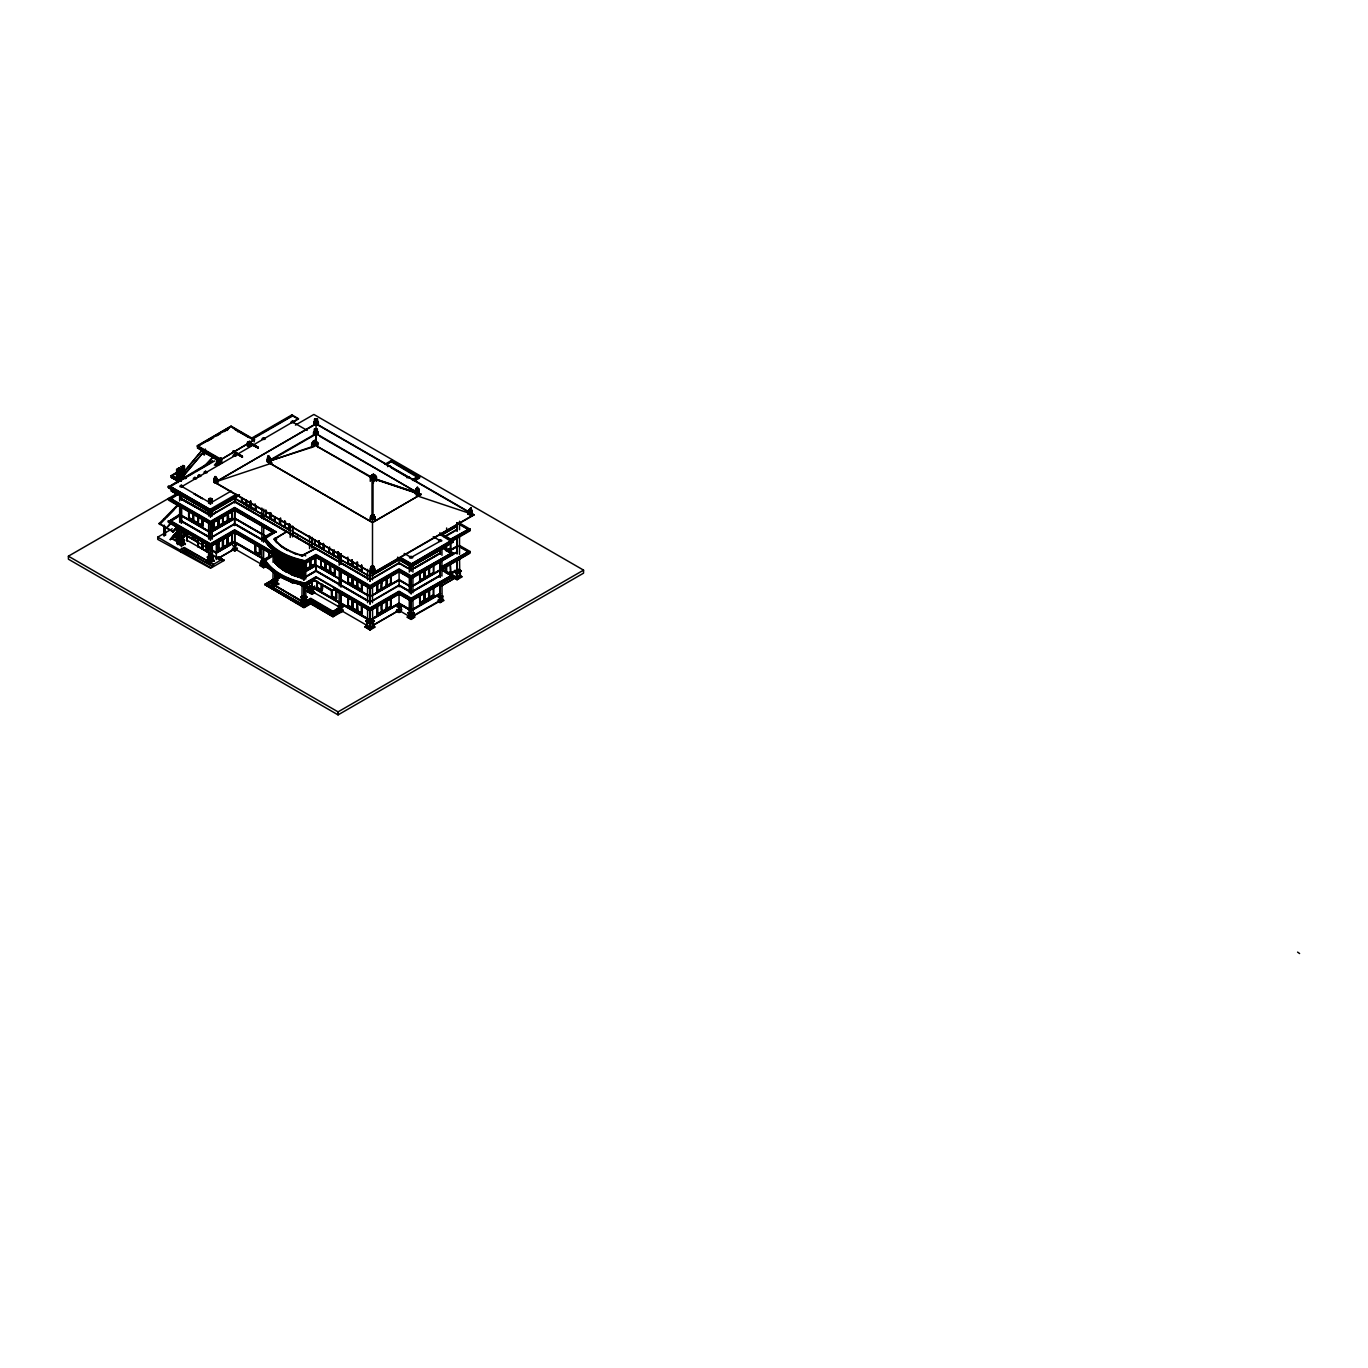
<?xml version="1.0" encoding="UTF-8"?>
<svg xmlns="http://www.w3.org/2000/svg" width="1368" height="1368" viewBox="0 0 1368 1368"><rect width="100%" height="100%" fill="white"/><g stroke="black" fill="none" stroke-linecap="round" stroke-linejoin="round"><path stroke-width="1.5" d="M215.255 480.989L215.631 479.159A2.668 2.172 0 0 0 215.785 478.167L215.785 476.885L216.332 477.911A2.257 1.847 0 0 1 215.802 478.817L215.939 481.981M283.809 554.143L283.809 570.388L287.16 572.371L287.143 557.443L287.263 572.423M471.738 512.897L470.387 513.205L470.438 512.111M417.668 487.179L416.231 488.821A2.257 1.847 0 0 0 416.778 489.727C416.932 493.899 414.863 487.846 416.128 490.137A2.257 1.847 0 0 0 416.778 491.009L418.54 490.684M469.463 509.375L470.079 510.64A1.932 1.573 0 0 1 469.463 509.375L469.378 511.7L471.037 511.393A3.694 3.027 0 0 1 470.643 510.777L471.327 508.109M469.617 511.256L469.446 511.598A2.052 1.676 0 0 1 469.139 510.076L469.994 511.461M417.958 489.693L418.095 490.77L418.061 489.47M216.007 481.929L316.059 423.601L474.132 514.864L372.506 573.534L214.434 482.271L214.571 478.697L214.862 479.518M214.622 480.647L214.417 481.091M234.287 548.807L234.424 546.721L232.628 545.473M235.142 548.893L236.561 548.089M261.75 564.83L263.443 565.514L261.733 561.667M267.94 460.127L268.555 458.502A3.694 3.027 0 0 1 268.111 458.981C268.675 458.519 269.992 462.179 269.274 460.383L314.076 434.682M338.99 609.461L340.735 610.145M340.769 610.162L340.615 607.973M341.624 607.734C341.692 611.923 339.931 608.401 343.026 606.879M367.428 626.065L369.24 627.074M367.393 622.577L369.736 624.167L369.411 626.937M370.506 626.971L370.677 623.74M370.779 623.876L372.677 622.577M397.028 609.598C399.473 611.564 399.456 606.913 397.028 606.879M399.644 607.734L399.37 610.145M409.1 616.438L410.913 617.173L410.674 614.865M439.555 600.518L439.932 598.38L438.136 597.115M440.633 598.261L442.445 599.321L442.445 596.927L440.393 598.346L440.735 600.518M456.245 573.363L454.467 572.115M460.007 571.978L459.802 575.825L457.835 576.783M457.887 576.988L457.545 573.962M459.665 572.115L457.647 573.62M269.188 460.435C267.17 460.418 271.89 463.872 269.12 458.246A2.257 1.847 0 0 0 269.633 457.425L268.573 455.903L268.555 456.998A3.694 3.027 0 0 1 268.111 457.493L269.017 459.409A1.932 1.573 0 0 0 269.735 458.177L269.958 457.784A2.052 1.676 0 0 1 269.752 459.323L269.205 456.382A2.651 2.155 0 0 1 268.983 457.613L269.171 458.879A2.257 1.847 0 0 0 269.65 457.989M183.363 542.703C179.242 540.736 184.27 546.704 183.757 540.924M183.5 540.634L181.961 539.727M208.449 560.093L208.552 557.323M272.728 581.195L274.387 581.93L272.899 582.58M301.918 599.765L303.576 600.655M304.414 600.808L306.21 599.611L305.97 597.559M305.919 597.269L304.414 596.465M417.291 492.6L417.069 491.557M214.212 479.484L216.298 479.723M374.712 478.92L421.002 494.361L372.506 522.508L267.752 462.042L268.025 459.853M214.434 478.184A2.411 1.966 0 0 1 214.092 478.612L214.93 478.629A2.018 1.659 0 0 0 215.785 477.141L215.853 479.604M288.221 564.659L283.672 562.026L288.34 564.574L287.913 557.768M268.453 458.212L267.632 457.271M214.725 481.878C217.444 484.135 213.083 479.809 215.956 481.109M284.818 556.092L283.86 555.801M288.34 557.734L287.246 558.418M214.075 479.843L215.118 476.457M267.906 458.964L267.666 457.374L267.735 459.101M471.686 511.546L471.806 511.546A2.411 1.966 0 0 1 471.225 511.871M215.887 478.236L216.247 478.612A2.257 1.847 0 0 1 215.802 479.45L216.418 477.671L215.905 480.014L217.922 479.775L217.922 482.442L216.674 482.955A2.001 1.642 0 0 1 214.742 482.938A2.411 1.966 0 0 1 214.178 482.442M216.64 478.355L216.007 479.997A2.052 1.676 0 0 0 216.76 478.373L216.383 479.296A2.257 1.847 0 0 1 215.802 480.1L216.247 478.612M416.778 489.727L417.291 489.898A3.694 3.027 0 0 0 417.787 490.462L417.65 490.89A2.018 1.659 0 0 1 416.795 489.556L417.992 488.992A2.411 1.966 0 0 0 418.471 489.522L418.608 493.232L417.172 487.418M469.241 510.059L469.292 510.332A1.932 1.573 0 0 0 470.079 511.7L470.301 509.871A2.668 2.172 0 0 1 470.096 508.588L469.566 509.7A2.257 1.847 0 0 0 470.096 510.521A2.018 1.659 0 0 0 470.883 511.854L470.763 511.632M418.42 490.565C418.129 488.325 418.061 493.54 418.42 491.933M471.327 508.349L470.096 508.845A2.018 1.659 0 0 0 470.746 510.264L470.968 510.076M471.071 511.393L471.669 510.435L471.498 511.683M471.413 513.479C470.849 502.74 472.422 517.053 471.789 512.025A2.411 1.966 0 0 1 471.447 511.598L471.379 511.615M471.635 511.495L471.857 513.855M269.941 457.921L269.479 458.656A2.257 1.847 0 0 1 269.12 459.528C270.317 459.426 270.163 457.579 268.333 458.041A2.018 1.659 0 0 0 269.103 456.57L269.068 456.365M285.946 557.084L284.065 556.16L286.528 557.084M264.127 563.171C262.742 564.779 266.692 566.985 265.956 562.026M372.677 625.809L370.711 627.108M372.763 626.082L372.797 621.773M400.978 609.41L399.644 610.367M411.734 614.711L413.427 613.668L413.256 616.233M471.037 513.462L469.19 513.581L469.891 512.761A2.052 1.676 0 0 1 469.139 510.914L469.344 510.469M470.985 507.973L470.643 509.272A3.694 3.027 0 0 0 471.088 509.768L471.105 509.666M215.238 479.227L215.238 478.355L215.99 479.381M439.641 600.586L438.239 599.783L439.846 600.381M456.775 576.68C455.373 568.216 458.69 580.921 454.467 575.808M212.502 559.939L210.86 560.76M275.43 582.187C274.814 586.359 275.019 580.545 277.088 582.46M277.123 582.922L277.106 580.938M269.582 458.981L268.863 459.511L269.821 458.297M214.468 480.373L214.297 481.553M215.58 481.998L215.768 480.749M469.275 510.845L470.746 513.325M215.785 477.894A2.018 1.659 0 0 1 215.015 479.399L215.956 479.022A1.932 1.573 0 0 0 216.418 477.671M214.776 481.587L215.135 482.032M471.464 513.034L471.225 513.975M214.827 479.997L214.844 479.689A3.694 3.027 0 0 0 215.255 479.074L215.426 479.022M417.565 492.514L420.814 494.635L318.077 434.716M416.83 487.846L416.795 487.949A2.018 1.659 0 0 0 417.428 489.488L417.377 489.641A1.932 1.573 0 0 1 416.83 488.923A2.668 2.172 0 0 1 416.778 487.795L416.778 489.077A2.651 2.155 0 0 0 416.898 490.377A1.932 1.573 0 0 0 417.377 490.924L417.497 490.821M214.417 479.672L214.998 478.629M267.923 457.767L268.077 455.937M285.929 557.204L285.827 557.015A64.57 37.278 0 0 1 275.207 550.911M372.318 478.253L315.854 445.66L373.378 478.133L376.371 476.406L376.371 477.466L373.378 479.193L370.386 477.466L373.378 475.739M416.778 489.077L416.471 491.112L417.65 489.18M416.077 488.718L416.761 489.847A1.932 1.573 0 0 1 416.146 488.598L416.642 492.326M470.096 508.588L469.72 511.461M269.257 461.016L268.128 457.528M285.57 561.051L284.373 557.238L285.57 561.051L286.528 559.067L287.742 559.204L287.246 564.043M286.066 560.76L287.024 558.777M287.229 559.529L286.203 561.598L284.356 558.452L285.69 561.889L287.742 559.204M234.356 548.739L232.628 548.192M366.487 621.636L366.487 620.713L370.027 622.765L374.37 621.209L370.027 623.705L365.701 621.209L370.027 623.603M373.584 621.636L371.429 619.482M470.866 513.65L470.626 512.333M260.023 565.394L260.313 565.104A1.881 1.539 0 0 1 260.895 564.916L263.648 566.489L266.418 564.899M307.082 591.027L307.697 590.531A2.856 2.343 0 0 1 308.262 590.36L312.007 592.532L313.888 591.438L312.007 592.429M365.102 626.749L365.735 626.27A2.856 2.343 0 0 1 366.282 626.099L370.027 628.168L373.772 625.997A2.856 2.343 0 0 1 374.336 626.27L370.027 629.605M407.51 617.036L407.801 616.746A1.881 1.539 0 0 1 408.365 616.558L411.135 618.148L413.888 616.472A1.881 1.539 0 0 1 414.47 616.746L411.135 619.123L407.254 617.173L411.135 619.413L415 617.036L412.418 615.549M418.095 490.77L418.18 490.838A2.411 1.966 0 0 0 418.471 491.232L418.266 492.412M269.77 459.511L271.223 459.203L271.223 461.871L269.975 462.384A2.001 1.642 0 0 1 268.06 462.367A2.411 1.966 0 0 1 267.495 461.871M216.572 479.894L216.212 480.886A2.052 1.676 0 0 0 216.76 479.21L216.76 479.313M471.857 511.478L471.789 510.315A2.411 1.966 0 0 1 471.447 509.888M416.676 490.821L414.658 490.684L414.658 493.352L415.906 493.865M414.658 493.352L415 490.137M469.84 514.83A2.12 1.727 0 0 1 469.224 514.659L467.976 514.146L467.976 511.478L469.994 511.717A2.257 1.847 0 0 1 469.566 510.982L470.729 510.076M467.976 514.146L468.318 510.931M261.544 561.855L261.733 564.745M177.823 543.643L178.114 543.421A2.155 1.761 0 0 1 178.695 543.25L178.661 526.406M206.842 560.401L207.132 560.162A2.155 1.761 0 0 1 207.714 560.008L210.467 561.598L213.22 559.939A2.155 1.761 0 0 1 213.801 560.162L210.467 562.487L214.348 560.401L214.348 561.325M271.274 583.606L271.565 583.366A2.155 1.761 0 0 1 272.147 583.213L274.9 584.803L277.653 583.161A2.155 1.761 0 0 1 278.234 583.366L278.525 583.606M300.276 600.347L300.584 600.125A2.155 1.761 0 0 1 301.148 599.971L303.918 601.561L306.671 599.902A2.155 1.761 0 0 1 307.253 600.125L307.543 600.347M260.57 561.188L263.648 562.453L263.648 567.771L259.783 565.394L262.365 563.907M337.93 605.853L341.025 607.118L341.025 612.436L337.144 610.06M408.04 612.83L411.135 614.095L413.803 613.206M440.137 598.038L442.753 596.482M309.168 588.035L308.929 590.155M470.592 513.547L468.318 513.581M183.945 471.84L202.139 450.123L184.064 472.028M184.406 474.251L203.729 451.902L183.449 476.098M204.071 466.454L212.536 457.322M205.816 465.069L212.912 457.545M214.366 465.223L218.418 460.383M216.11 463.837L218.812 460.606M215.802 464.915L219.701 460.264M215.922 465.086L219.821 460.435M178.285 529.826L170.162 539.573L178.763 530.1M170.367 539.693L178.575 530.014M171.94 538.667L178.832 530.75M172.197 538.804L179.105 530.921M182.423 537.043L186.475 532.152M177.19 543.626L179.977 540.446M182.628 537.162L186.766 532.34M180.166 540.531L176.968 543.489M182.902 537.316L186.954 532.426M182.799 537.812L186.8 532.99M177.686 544.344L180.371 541.147M182.987 537.898L187.074 533.144M183.278 538.086L187.279 533.264M216.298 481.109L215.015 480.373L214.896 478.099A3.694 3.027 0 0 0 215.255 477.569L214.981 476.628M416.983 487.487C416.077 492.018 420.831 484.477 418.505 492.463M408.998 613.685L409.049 616.096M417.65 493.027L417.445 491.933M417.633 487.538L417.326 488.479A3.694 3.027 0 0 0 417.787 488.974L417.856 489.146M177.737 504.809L159.115 523.619L173.291 531.81L159.03 523.414L159.748 524.491L178.199 505.254M166.554 517.121L173.753 509.956M170.401 523.363L166.349 528.287L170.795 523.585M176.164 517.634L180.473 513.342M176.643 526.954L172.573 531.895L177.618 527.518M172.573 531.895L177.036 527.176M173.223 531.588L177.532 527.296M411.341 617.173L411.563 615.087L411.443 617.224M268.333 460.007L267.837 461.255M210.894 559.102L210.775 560.812M212.553 559.683L212.775 557.665M470.524 508.092L470.985 509.683M216.23 479.433L216.298 480.236M418.18 490.89L418.232 490.804A2.411 1.966 0 0 1 417.924 491.078M213.87 479.535L214.058 481.929M269.411 460.469L269.752 460.178A2.052 1.676 0 0 0 270.077 458.656M267.752 457.613A2.411 1.966 0 0 1 267.41 458.041L267.273 461.751L372.506 522.508L421.002 494.361M213.665 557.118L210.467 558.965L207.269 557.05L210.467 558.332L213.511 556.981M271.856 580.203L274.9 581.554L277.516 580.015M300.874 596.944L303.918 598.261L306.945 596.944L303.918 598.808M471.481 516.3L473.516 514.864L316.059 423.943L216.879 481.211M179.191 540.89L179.362 542.942M272.779 580.887C270.967 582.973 275.943 585.316 274.575 582.238M268.094 460.229L268.692 461.546M312.434 590.309L312.4 591.54M234.954 548.824L234.954 546.79M212.775 558.024L210.963 558.794L212.724 559.273M304.226 600.774L304.158 599.047M197.283 445.694L231.141 426.132L254.533 439.641L220.676 459.768L197.283 446.19M197.283 446.259L231.141 426.132M221 461.119L197.83 447.832L197.83 446.293L212.792 437.794M213.647 437.161L229.448 428.03M207.662 441.026L213.117 437.88M216.76 435.845L220.385 433.69M224.027 431.655L227.669 429.484M205.422 449.303L203.661 450.311L203.661 454.501M205.559 449.371L203.798 450.397L203.798 454.586M204.396 450.841L204.396 455.031M205.012 452.175L219.803 461.614L221.24 460.982L198.582 447.952M204.277 452.654L220.111 461.444M178.49 467.959L180.08 468.796L180.08 479.33L179.995 468.831L178.49 467.959L178.575 478.458M181.038 466.488L182.628 467.309L182.628 477.859L182.542 467.36L181.038 466.488L181.038 479.142M181.944 477.466L181.807 466.83L183.586 465.821L183.705 476.44M179.311 468.437L177.532 469.463L177.532 482.117M181.944 466.916L183.705 465.889M178.148 469.908L178.148 482.562M177.139 472.901L171.428 475.876L171.428 477.432M171.855 476.132L176.523 472.524L171.137 475.705L181.021 481.057M236.921 496.379L210.467 511.649L168.298 487.145L212.57 460.691M251.319 438.324L291.897 414.897L298.463 418.693L292.991 422.421M181.944 479.262L169.854 486.239L210.467 509.7L170.812 486.803M186.698 476.526L192.29 473.345M195.932 471.19L208.894 463.752M254.978 437.093L258.723 434.99M262.365 432.835L267.957 429.672M271.599 427.5L291.948 415.821M170.812 486.239L214.639 460.948M218.435 465.223L218.521 458.896L220.026 459.751L219.94 464.009M252.977 438.803L293.145 415.615M254.533 439.641L220.676 459.768M221.103 458.348L221.103 462.538L220.966 458.263L221.873 458.69L220.368 457.818M249.369 441.077L250.105 441.59M172.265 489.094L171.547 491.129L177.772 493.814M220.539 462.811L216.366 461.238M181.448 486.803L298.463 418.693M295.437 425.106L313.888 414.453L583.555 570.131L583.555 573.158L338.067 714.883L68.4 559.187L68.4 556.178L179.276 492.241M257.8 447.216L249.044 441.847M179.635 492.873L169.854 498.533L210.467 521.977L234.646 508.024L275.378 531.536L264.229 537.983L269.017 543.506A64.57 37.278 0 0 0 298.669 559.649L305.167 561.239L315.991 554.998L370.027 586.188L399.046 569.43L411.135 576.424L451.748 552.963M170.812 499.081L179.447 493.54M233.09 451.012L242.324 456.142L242.324 457.186L233.09 452.09L242.598 457.015L233.569 451.799M163.818 519.053L165.015 518.677M271.326 459.973L314.264 435.178M273.634 554.809L234.646 532.306L210.467 546.26L168.298 521.755L179.311 514.556M179.67 515.189L169.854 520.866L210.467 544.31L234.646 530.356L273.634 552.86M170.213 520.712L179.311 515.462M170.812 521.413L179.482 515.856M208.654 503.373L208.654 499.012L210.33 498.037L212.279 499.012L212.279 503.373M208.654 499.166L210.33 500.124L212.279 499.166M313.272 441.18L314.777 440.325L316.264 441.18L314.777 442.941L316.264 442.069L314.777 441.214L313.272 442.069L313.272 441.18L317.889 443.865L314.777 445.66L311.665 443.865L311.665 447.507M316.812 442.582L314.777 443.745L312.742 442.582L314.777 440.906M212.194 502.005L231.192 491.026M312.742 442.069L314.777 443.249L316.812 442.069L316.812 443.865M317.889 447.507L317.769 442.582L314.777 444.309L311.784 442.582L311.784 443.642L314.777 445.369L317.769 443.642L314.777 441.915M314.777 445.027L316.812 443.642M202.994 525.91L188.63 518.13L189.229 510.349L189.075 517.874L202.994 525.91L202.994 519.566M216.264 558.657L219.171 556.981L224.01 560.504L210.604 568.25L157.73 539.385L157.73 537.145L172.248 528.766M163.613 535.521L164.776 534.016L163.613 535.521L165.46 535.247L165.272 526.594M197.471 515.291C201.797 527.877 190.203 521.687 193.281 514.471M164.023 534.803L165.015 534.307L164.947 526.458M210.467 509.135L236.271 494.241M192.973 514.385L192.837 520.028L192.837 514.471M168.298 486.239L210.467 510.589L237.604 494.925M210.467 511.085L235.074 496.994M239.468 494.737L210.467 511.478L168.401 487.145M239.366 495.353L210.467 512.042L168.401 487.76L168.401 486.239M212.194 511.529L234.646 498.328M178.763 542.703L171.992 538.787L177.806 530.972M184.492 540.24L181.448 541.591L173.445 536.171L174.899 535.333L178.421 537.367M212.194 514.505L234.646 501.321L261.835 517.019M212.194 514.847L234.646 501.885L261.835 517.583M186.014 533.161L184.577 535.777M255.901 505.596C260.655 519.361 232.303 494.823 245.881 503.851L245.881 500.141L245.881 503.851M202.122 525.398L202.259 519.737L202.122 525.398L197.915 523.482L197.915 517.138M170.812 498.533L210.467 521.413L234.646 507.46L276.353 532.101M177.019 543.25L178.849 542.138L177.019 543.25L181.448 545.883L185.33 543.643L185.33 544.567M210.33 540.121L210.467 522.815L234.646 508.862L273.925 531.536L273.925 533.041L234.646 510.367L210.467 524.32L168.401 500.038L168.401 498.533M213.921 521.379L222.556 516.403M226.011 514.402L229.465 512.401M178.763 541.813L180.371 541.061M234.646 509.529L210.467 523.773L168.298 498.533L210.467 522.867M179.653 526.389L179.516 540.052L181.448 541.164L183.38 540.052L183.261 530.613M177.583 543.643L180.166 542.155M246.77 500.654L246.189 504.706L246.189 500.483M180.85 544.156L181.243 542.361L181.209 543.985M181.448 544.789L184.218 543.199L181.448 544.84L178.695 543.199M181.448 545.729L184.851 543.455A2.155 1.761 0 0 0 184.218 543.25M250.532 500.962L250.378 506.622L250.378 501.047M214.263 528.185L214.109 520.661L214.109 528.099L218.452 526.27L218.452 517.822M218.76 525.415L218.76 517.993L218.76 525.415L223.104 523.585L223.104 517.241M228.046 520.062L228.046 512.624L228.046 520.062L232.389 518.233L213.818 528.954L213.374 522.354M213.374 528.698L231.944 517.976L231.944 510.555M157.73 537.145L179.858 549.936L184.201 547.422L213.511 564.334L221.103 559.957L222.556 560.624L187.262 540.411M212.194 531.69L234.646 518.746M179.858 549.936L184.201 548.192L213.511 564.334M179.858 550.706L181.311 551.543L184.201 549.868L212.057 565.959L213.511 565.121M197.813 542.036L193.623 539.077L193.623 535.162M181.311 551.543L184.201 550.603L212.057 565.959M198.121 542.446L186.971 536.102M181.311 552.279L184.201 552.279L210.604 567.515L212.057 566.677M212.194 537.179L234.646 524.218L261.835 539.915M210.159 548.671L207.081 546.841L207.218 542.857L206.859 551.834L198.48 546.465M170.812 520.866L210.467 543.763L234.646 529.792L274.541 552.843M210.467 545.148L234.646 531.194L273.925 553.869L262.639 560.179L267.872 567.087A65.869 38.03 0 0 0 298.121 583.555L305.474 585.35M206.859 547.576L216.366 553.082L234.646 542.515L261.664 558.127M210.467 546.106L234.646 532.084L273.053 554.433M218.897 541.967C220.162 560.076 214.827 539.471 222.505 539.727M228.182 536.615L228.046 543.951L228.046 536.53L231.791 534.358L232.389 542.138L218.452 550.175L218.025 541.454L218.452 550.175M256.928 521.943L273.549 532.443L234.646 509.973L210.467 523.927L169.854 500.038L192.443 512.966M206.944 551.766L206.636 543.575M211.27 549.816L211.715 546.003M270.95 513.103L270.368 519.002L270.368 512.658M218.025 549.919L231.944 541.882L231.944 533.417L232.389 542.138M207.269 557.118L210.467 555.22M210.467 555.408L208.056 556.793L208.056 561.325M216.264 552.33L234.646 541.728L261.835 557.426M210.467 557.015L210.587 544.327M208.654 545.302L208.535 556.793L210.467 557.922L212.399 556.793L212.279 545.302M274.694 517.121L274.558 520.917L274.558 517.207M209.167 558.896L206.585 561.325L210.467 563.565L210.467 558.195M210.467 558.315L213.083 556.793M234.766 544.071L234.766 531.673M275.43 517.207L275.002 521.687L275.002 517.463M210.21 559.102L210.159 560.812M236.237 545.387L234.646 546.345L236.647 545.473M222.556 559.888L217.717 557.101L216.264 557.939L219.496 559.803M219.94 557.272L234.646 548.773L261.835 564.488M220.026 557.443L234.646 548.995M234.646 549.474L237.057 548.636M234.646 549.748L237.399 548.089M234.646 550.175L235.843 549.474M234.646 550.876L236.578 549.765M232.064 549.389L234.646 551.013L236.578 549.902M384.818 464.316L391.607 460.4L419.566 476.543L419.48 478.065L414.401 480.989M386.409 464.299L389.88 462.299M385.964 464.624L391.18 461.614L417.479 477.346M222.556 560.624L224.01 559.786M442.839 546.978L453.287 552.963L453.201 554.467L411.135 578.767L399.046 571.79L370.027 588.531L315.991 557.34L305.406 563.445L298.224 561.701A65.596 37.877 0 0 1 268.111 545.302L262.639 537.829L273.925 531.536M371.891 475.021L373.378 474.149L374.866 475.021L373.378 476.765L371.891 475.91L371.891 475.021L376.491 477.689L376.491 481.348M262.639 538.736L271.736 533.486M371.891 475.91L373.378 475.038M387.572 466.625L389.504 465.667L391.18 466.779M265.05 538.616L276.353 531.536M374.866 475.021L370.266 477.689L373.378 479.501L376.491 477.689M255.559 544.43L255.559 551.851L260.176 554.536L260.176 546.089M285.45 521.464L284.869 527.381L284.869 521.037M256.928 544.276L273.549 553.869M371.344 480.373L371.344 475.91L373.378 477.09L375.413 475.91L375.413 477.689M375.413 476.406L373.378 477.586L371.344 476.406M289.212 525.5L289.058 529.296L289.058 523.722M259.304 546.584L259.441 553.937M275.019 539.984L274.216 538.924L286.989 531.536L274.181 539.505L276.216 541.779M373.378 481.553L375.413 480.373M274.814 540.086L276.712 539.146L275.019 538.034M260.176 554.536L255.696 551.766M269.171 552.364L269.308 557.853M263.648 562.009L261.716 560.897L261.852 547.303M264.469 560.008L273.549 554.775M406.912 477.791L408.844 476.834L410.52 477.945M273.788 554.792L264.229 560.316L269.017 565.839A64.57 37.278 0 0 0 298.669 581.981L305.167 583.572L315.991 577.33L370.027 608.521L399.046 591.763L411.135 598.756L451.748 575.295M265.05 560.948L274.729 554.809M263.648 562.453L264.964 561.649M265.255 562.145L263.648 563.137L261.049 561.581M262.365 564.043L259.783 565.394M412.247 479.809L417.479 476.782M413.102 479.689L418.283 476.697L391.351 461.153M266.418 564.83L263.648 566.42L260.895 564.899M283.672 555.186L284.356 562.368L284.373 557.238M412.777 480.459L419.566 476.543M414.299 480.442L419.48 477.449M263.648 567.771L265.597 566.506M414.367 480.442L419.566 477.432M274.814 562.419L274.181 549.645M286.87 558.093L286.767 557.118M302.106 555.75L304.038 554.792L305.714 555.904M302.157 555.87L315.991 548.294L302.106 555.34A56.345 32.524 0 0 1 274.763 539.556L274.216 538.924M318.847 540.753L318.71 546.396L318.71 540.839M319.736 543.113L319.154 547.183L319.154 540.839M323.498 543.421L323.344 549.081L323.344 543.506M450.773 553.527L411.135 575.86L399.046 568.883L370.027 585.624L315.991 554.433L305.013 560.777L298.942 559.29A63.886 36.885 0 0 1 269.616 543.318L265.05 538.069M324.233 545.37L323.788 549.851L323.788 545.627M333.04 616.763L310.69 603.852L303.918 607.751L264.742 584.41L281.175 574.919L264.742 584.581L303.918 607.204L310.69 603.288L333.04 616.763L342.838 611.103L341.025 612.436M270.214 581.981L274.9 579.04M267.632 583.862L280.97 575.996M453.287 552.963L411.135 577.313L399.046 570.268L370.027 587.077L315.991 555.836L305.406 561.94L298.224 560.179A65.869 38.03 0 0 1 267.872 543.865M316.145 555.972L305.474 562.128L298.121 560.333A65.596 37.877 0 0 1 268.111 543.78L262.981 537.863L262.981 539.368M342.718 611.171L341.265 609.615L333.04 614.352L310.69 601.441L303.918 605.357L267.632 584.41L272.642 581.537M275.019 580.152L275.019 571.721M275.977 579.604L280.97 576.715M310.502 559.563L314.161 557.443M275.618 580.152L282.389 576.236M316.145 556.861L305.167 563.206L298.669 561.598A64.57 37.278 0 0 1 288.87 558.349M273.087 570.61L272.967 580.015L274.9 581.126L276.832 580.015L276.712 572.867M274.9 581.981L277.311 580.579M274.9 584.546L277.311 583.161M306.346 568.832L306.346 561.393L306.21 568.746L310.536 566.916L310.536 558.469M267.872 544.755A65.869 38.03 0 0 0 298.121 561.222L305.474 563.018L305.474 569.344L314.743 563.992L314.743 556.554M315.187 557.905L315.187 564.249L305.474 569.344M333.347 550.979L333.211 554.775L333.211 551.065M315.957 570.815L305.03 577.125L304.876 571.516L315.957 565.121L315.957 570.815L370.027 602.04L399.046 585.076L409.408 591.061M315.957 565.685L304.876 571.909L315.957 565.292L368.214 595.456M334.254 551.492L333.655 555.545L333.655 551.321M335.16 574.389L320.796 566.609L321.241 558.913L321.224 566.352L335.16 574.389L335.16 568.045M337.845 557.46L337.999 551.8L337.845 557.46L334.254 555.203M302.157 578.202L303.286 578.527L303.286 562.282M315.991 570.627L305.03 577.125M338.734 553.749L338.289 558.229L338.289 551.885M305.098 577.484L315.991 571.191L315.991 555.836M326.029 561.513L325.43 569.293L325.43 560.829M301.935 584.871L298.19 582.973M450.773 575.86L411.135 598.192L399.046 591.215L370.027 607.956L315.991 576.766L305.013 583.11L298.942 581.622A63.886 36.885 0 0 1 269.616 565.651L265.05 560.401M305.406 584.273L315.991 578.168M334.373 589.437L332.39 590.583L313.734 579.69L305.474 584.461L298.121 582.665A65.869 38.03 0 0 1 267.872 566.198M305.013 585.059L312.332 580.836M314.349 579.998L305.167 585.538L298.669 583.931A64.57 37.278 0 0 1 277.636 574.902M314.349 580.613L305.406 585.795L298.224 584.033A65.596 37.877 0 0 1 268.111 567.635L262.981 561.718L262.981 560.196L269.616 567.6A63.886 36.885 0 0 0 271.48 569.464M330.663 571.619L330.081 563.513M362.229 571.208L347.865 563.428L348.464 559.375L348.31 563.171L362.229 571.208L362.229 566.985M312.178 581.109L312.007 588.668L309.39 587.163L309.561 585.829M306.979 588.086L306.791 584.239M307.663 587.59L312.007 590.104L314.178 588.839L312.007 590.207L307.663 587.71L310.57 585.931M334.425 573.79L334.425 566.369M312.947 592.601L313.152 587.043L339.281 602.125M314.64 592.549L312.007 594.054L306.74 591.215L310.365 589.129M352.209 559.683L352.072 565.326L352.072 559.751M309.288 590.548L311.716 591.609L311.528 590.275M312.007 589.198L313.785 588.189L312.007 589.266L308.467 587.163L308.467 588.137M353.098 562.043L352.517 566.096L352.517 561.872M303.781 584.256L303.918 597.867L302.106 595.798M322.01 583.965C325.55 596.277 313.665 588.326 317.513 581.964M301.901 597.183L303.405 596.431M301.61 597.987L303.696 599.081L303.696 600.706M313.648 591.215L312.007 592.156L308.723 590.275M303.918 596.978L304.038 584.256M313.648 592.156L312.007 593.114L308.723 591.215M306.329 601.27L306.329 596.756L303.918 598.158L303.918 603.51L307.783 601.27L305.201 598.859M356.706 568.011L356.86 562.351L356.706 568.011L353.098 565.754M306.74 591.215L312.007 594.242L314.64 592.737M303.918 601.304L306.329 599.902M339.811 607.426L333.04 611.342L310.69 598.261L303.918 602.347L270.539 583.076M303.918 602.672L307.783 600.347M303.918 602.963L310.69 599.047L333.04 611.958L339.811 607.272L333.04 611.958M333.04 614.352L310.69 600.723L303.918 604.639L310.69 600.894L333.04 613.804L341.265 608.88M264.742 584.41L303.918 607.033L310.69 603.117L333.04 616.199L342.718 610.453M336.511 592.344L336.511 598.688L331.86 596.003L332.031 590.258L334.442 588.873L332.031 591.164L313.734 579.69M362.229 590.035L347.865 582.238L348.464 574.474L348.31 581.981L362.229 590.035L362.229 583.691M336.511 590.224L336.511 598.688M336.066 598.928L331.432 596.26L335.776 598.072L335.776 590.651L335.776 598.072M473.516 514.864L372.506 573.175L215.015 482.271L217.067 483.708M390.701 564.078L377.209 572.354M450.414 529.536L441.864 534.289L446.207 532.46M371.839 575.227L399.046 559.529M442.565 534.409L457.066 526.03M371.839 575.689L399.046 559.751L409.408 565.959M457.066 526.252L441.129 534.905M371.839 578.664L399.046 562.744L409.408 568.934M444.378 536.564L457.066 529.245M371.839 579.006L399.046 563.291L407.681 568.284M444.378 537.128L457.066 529.792M357.749 587.265L357.151 579.143M404.227 553.441L411.135 557.426L440.137 541.249M361.357 589.505L361.494 581.999M449.576 539.71L467.702 529.792M450.534 539.71L468.677 529.245L468.677 531.194M470.13 530.134L411.135 564.129L470.216 529.245L459.238 522.952M373.652 585.487L377.277 583.401L377.209 591.677L376.764 582.973M380.92 581.297L386.494 577.86C390.615 585.282 378.406 595.114 382.288 580.801M389.983 576.065L393.608 573.979M451.389 540.616L467.702 531.194M370.027 587.915L399.046 570.952M452.09 540.599L470.216 529.245M451.987 541.215L470.13 530.75L470.13 529.245M341.145 605.494L341.145 593.079M352.311 599.047L347.865 597.286L347.865 605.75L361.802 613.787L362.229 605.084M412.931 564.488L427.346 556.16M430.954 554.091L434.562 552.005M438.17 549.919L450.773 542.634M411.135 565.856L453.201 541.574M339.213 591.968L339.093 605.562L341.025 606.674L342.958 605.562M398.601 558.862L411.135 566.096L453.287 541.574L446.293 537.59M342.222 606.263L341.025 606.964L342.325 606.315M440.53 549.765L412.948 565.685L440.53 549.987M341.025 607.683L342.564 606.776M338.854 609.068L338.819 606.742M342.923 606.828L341.025 607.802L337.828 605.973M347.865 605.75L348.464 597.97L348.31 605.494L362.229 613.531M412.948 568.678L440.137 552.963M412.965 568.883L440.53 552.963M341.025 610.898L343.026 609.598M414.761 568.182L440.137 553.527M341.025 611.086L338.255 609.495L341.025 611.171L342.393 610.299M446.515 550.09L450.414 548.021L450.26 542.361M377.517 583.401L377.517 590.822L381.262 588.65L381.416 580.288M386.939 585.538L386.785 578.031L386.785 585.47L391.128 583.64L377.209 591.677M446.207 550.945L450.841 548.277L450.841 541.933M376.764 591.421L390.701 583.384L390.701 574.936M371.839 595.473L399.046 579.536L409.408 585.743M448.003 551.27L457.066 546.037M371.839 595.644L399.046 579.929L409.408 585.914M448.003 551.663L457.066 546.431M371.839 595.849L399.046 580.152L409.408 586.137M448.379 551.663L455.629 547.474M352.209 607.563L352.209 600.142L352.209 607.563L348.31 605.494M361.357 605.579L361.357 613.018L357.595 610.846L357.595 602.399M420.318 571.636L424.08 569.464M430.715 566.164L433.81 564.368L433.81 572.833L419.873 580.87L419.446 572.166M412.982 576.851L436.973 563M438.17 562.197L450.773 554.929M457.442 551.578L411.135 578.202L399.046 571.174L370.027 588.137L317.752 557.956M371.839 601.339L399.046 585.624L409.408 591.609M453.441 554.228L457.066 552.125M356.706 610.333L356.86 602.826L356.706 610.333L352.961 608.161L353.098 600.655L352.517 608.418L352.517 599.971M357.749 610.761L357.151 602.638M440.513 567.275L467.702 552.125M441.471 567.275L468.677 551.578L468.677 553.527L443.112 568.455M420.318 580.1L420.181 572.576L420.181 580.015L424.525 578.185L424.525 569.738M424.815 577.33L424.815 569.909L424.815 577.33L429.159 575.5L429.159 567.053M419.446 580.613L433.365 572.576L433.365 564.112M335.211 590.377L370.027 610.47L399.046 593.729L411.135 600.706L453.287 576.202L441.112 569.208L470.216 551.578L441.112 568.318L453.287 575.295L411.135 599.646L399.046 592.601L370.027 609.41L334.442 588.873L334.442 589.762M371.839 608.863L375.465 606.776M377.654 605.391L382.732 602.587M386.357 600.501L399.046 593.165L409.408 599.252M442.018 568.233L444.514 566.797M447.764 565.035L465.889 554.57M399.046 593.284L370.027 610.299L334.066 589.488L370.027 610.863L399.046 594.122L411.135 601.099L453.201 576.8L453.201 575.295M412.948 585.47L440.137 569.772M412.948 585.863L440.53 569.772M412.965 586.068L440.53 570.165M441.112 569.823L470.13 553.082L470.13 551.578M412.948 591.01L440.137 575.295M440.53 575.295L411.135 592.276L399.046 585.299M412.948 591.557L440.137 575.86M367.582 619.037L367.411 620.662L370.027 622.166L372.66 620.662L372.489 608.692M377.517 613.77L377.517 606.349L377.517 613.77L381.843 611.941L381.159 603.083M386.785 608.418L386.785 600.979L386.785 608.418L391.128 606.588L377.209 614.625L376.764 605.921L377.209 614.625M376.764 614.369L390.701 606.332L390.701 597.884M365.701 621.209L368.625 619.482M447.746 573.893L450.841 572.115L450.157 563.257M371.839 618.832L399.046 603.134L409.408 609.119M449.815 573.825L457.066 569.635M371.839 619.054L399.046 603.356L409.408 609.341M450.192 573.825L455.629 570.678M371.839 619.43L399.046 603.716L409.408 609.701M451.628 573.363L457.237 570.302L456.895 559.957M370.215 620.559L370.215 610.214M371.839 619.636L399.046 603.938L409.408 609.923M450.192 574.406L455.629 571.26M454.45 570.405L457.066 571.927L459.699 570.405L459.511 556.588M457.066 572.508L460.606 570.405L460.691 571.311M400.978 605.562L399.046 606.674L397.113 605.562M412.982 599.184L451.748 577.262M399.046 607.734L402.243 605.887L399.046 607.802M373.652 624.851L399.046 610.196M440.752 586.12L457.066 576.697M373.652 625.073L399.046 610.419L409.408 616.404M441.129 586.12L455.629 577.741M399.046 610.898L401.457 610.06M373.31 625.997L370.027 627.895L366.744 625.997M399.046 611.171L401.799 609.495M457.066 577.638L460.349 575.757M399.046 611.599L401.457 610.196M370.027 628.835L373.31 626.954L373.31 620.662M400.978 611.308L399.046 612.436L396.464 610.795L399.046 612.436L400.978 611.171M457.066 578.596L460.349 576.697L460.349 570.405M370.027 629.793L364.777 626.749L370.027 629.981L375.294 626.954M453.56 577.518L457.066 579.741L462.333 576.697M420.318 602.433L420.181 594.909L420.181 602.347L424.525 600.518L424.525 592.07M424.815 599.663L424.815 592.241L424.815 599.663L429.159 597.85L428.731 589.129M419.446 602.946L433.81 595.165L419.873 603.202L419.446 594.499L419.873 603.202M412.948 609.068L440.137 593.37M412.965 609.273L440.53 593.37M412.965 609.854L440.53 593.951M411.255 612.471L411.255 600.005M440.274 595.713L440.274 583.264M409.323 598.893L409.203 612.539L411.135 613.668L413.068 612.539L412.931 598.893M438.205 595.798L440.137 596.91L442.086 595.798L441.949 582.135M440.137 597.337L442.753 595.798M411.135 614.779L407.938 612.864L411.135 614.796L414.213 612.83M440.137 600.432L413.358 615.668M412.965 616.335L440.752 600.637M413.546 616.472L411.135 617.874L408.707 616.472M440.137 601.133L442.565 599.731M440.137 601.39L442.907 599.731A1.881 1.539 0 0 1 443.471 600.005L440.137 602.382M440.137 601.817L442.565 600.432L442.565 595.798M68.4 556.178L338.067 711.873L583.555 570.131M470.883 511.102L469.788 513.274M367.034 622.269L367.034 625.381M370.318 624.167L370.318 626.937M401.337 609.102L401.337 606.691M216.674 480.288L217.922 479.775M269.975 459.734L271.223 459.203M217.58 479.227L217.58 481.878L216.11 482.237M270.881 458.656L270.881 461.324L269.086 462.059M267.341 461.7L314.041 446.601M268.726 460.982L268.778 459.836M470.199 513.735L469.446 513.787M470.096 510.521L470.678 510.435A1.932 1.573 0 0 1 470.147 509.717M269.582 461.084L313.853 446.105M216.435 481.604L272.215 463M216.503 478.868L216.418 478.749A1.932 1.573 0 0 1 215.819 479.997L216.11 479.929M268.504 460.076L269.274 460.537M471.669 510.555L471.344 512.607M311.254 591.574L311.579 590.309M285.57 557.323L284.612 555.972L285.399 556.537M268.897 462.076L268.402 460.999M313.922 432.664L317.701 432.664M314.298 431.467L316.606 431.809M314.572 419.189L317.53 419.189M314.572 419.668L317.53 418.967M314.572 420.284L317.53 420.284L317.53 422.336M316.059 421.31L317.718 421.293L314.486 421.412M315.307 421.703L316.795 421.703L316.795 423.139M313.939 422.011L318.18 422.011M313.751 422.267L318.368 422.267L318.368 424.678L313.751 424.678L313.939 422.096M313.751 422.575L318.368 422.678M314.11 422.969L317.718 423.105M314.401 423.755L314.11 421.686M313.751 423.926L318.368 423.926M314.383 429.278L317.342 429.278M317.342 429.757L314.383 429.056M314.76 429.979L316.966 429.979L316.966 431.912M317.154 431.04L317.53 433.895L317.803 431.775M315.854 431.399L314.195 431.399L314.007 433.844M313.734 432.117L317.992 432.117L318.163 434.785L313.546 434.785L313.546 432.459L318.163 432.373M313.546 432.681L317.992 432.733M313.922 433.075L317.53 433.211M313.546 434.032L318.163 434.032M370.386 517.241L375.003 517.241M371.036 517.822L374.37 517.822M370.848 517.959L374.644 517.959M370.386 518.951L374.832 518.951M370.386 519.088L374.832 518.335M181.328 540.206L181.328 529.621M208.056 560.504L210.467 560.504M371.036 567.036L373.977 566.352L371.036 566.352L371.036 570.49M370.848 568.678L374.165 568.678M370.574 569.413L374.439 569.413M370.386 570.405L374.815 570.559M370.66 569.823L370.848 568.267M371.121 570.268L370.574 568.626M370.198 570.849L374.815 570.849L374.815 568.336L370.198 568.336L370.215 581.263M311.836 587.351L311.836 581.109M214.109 481.536L214.092 480.322A2.411 1.966 0 0 0 214.434 479.894M268.214 455.698L268.915 457.613M267.495 460.777L267.41 459.751A2.411 1.966 0 0 0 267.752 459.323M267.632 461.666L267.341 459.203M214.4 482.152L214.212 477.996M300.293 561.547L305.167 562.744M303.286 577.963L302.106 577.672A56.345 32.524 0 0 1 274.763 561.889L274.216 561.256M302.106 578.236L303.286 578.527M215.032 479.98L214.981 480.082A2.018 1.659 0 0 0 215.785 478.629L215.768 478.834M374.712 478.697L421.002 494.139M374.524 479.193L420.814 494.635M416.351 495.592L474.132 514.864M296.377 554.125L297.66 554.553M297.779 576.92L297.779 560.692L297.66 576.886L299.113 577.364L299.113 561.119M268.897 458.348L269.12 458.246A1.932 1.573 0 0 0 269.735 457.117M293.624 553.082L296.257 554.091A56.345 32.524 0 0 1 293.573 553.065L292.359 552.552M296.257 560.179L296.257 576.424L293.624 575.415L293.522 561.154M467.976 511.478L469.224 511.991A2.001 1.642 0 0 0 469.942 512.179M415 492.805L416.676 493.489M398.652 610.196L397.13 609.547M293.522 575.381L290.991 574.286L290.871 557.99L290.991 574.286A56.345 32.524 0 0 0 296.309 576.441M289.845 551.407L290.871 551.903M268.966 458.041L269.086 458.109A2.018 1.659 0 0 1 268.316 459.58L268.316 459.682M181.311 498.807L209.424 513.992M181.311 499.371L196.308 507.46M287.263 550.09L288.357 550.688A56.345 32.524 0 0 1 279.688 545.045L278.815 544.276M287.16 550.039L283.809 548.055M393.334 462.35L417.736 476.44M391.128 467.719L408.707 477.877M293.145 416.18L298.463 419.241M319.736 436.272L413.461 490.394M292.666 422.045L307.167 430.407M459.238 523.841L470.216 530.134M314.777 440.855L317.769 442.582M376.371 476.406L373.378 474.679L370.386 476.406L370.266 481.348M458.639 523.995L467.702 529.245M313.272 442.069L314.777 442.941M450.841 529.792L446.652 531.69L446.652 527.98M439.726 532.853L453.287 540.685L411.135 565.018L397.558 557.186M459.238 545.285L470.216 551.578M440.342 534.649L450.773 541.249M459.614 546.345L468.677 551.578M461.05 547.234L464.675 549.32M458.639 546.345L467.702 551.578M433.228 536.701L440.137 540.685M443.112 547.987L453.287 553.852M446.293 549.868L453.201 553.852M442.155 547.987L453.201 554.467M231.141 426.645L254.533 440.205M232.987 428.047L254.294 440.342L254.209 441.949M234.783 429.398L248.737 437.521M248.771 441.967L258.005 447.097M249.25 442.753L258.278 448.003L248.771 443.078M247.437 442.189L258.073 448.088M458.468 569.225L461.409 570.952L457.066 573.466L454.176 571.687M445.523 565.942L446.207 572.679M446.652 566.591L446.652 572.166M445.609 567.019L445.609 572.594L445.78 566.078M450.841 572.115L447.764 573.209L450.397 571.858L450.414 563.394M454.569 576.475L457.066 578.014L460.811 575.757A2.856 2.343 0 0 1 461.375 576.014L457.066 579.348L453.783 577.45M440.428 569.31L450.773 575.295M233.364 450.893L242.119 456.228M429.603 567.31L429.466 574.645L433.81 572.833M400.687 557.546L411.135 563.582M400.773 558.144L411.135 564.129M404.176 561.513L411.135 565.634M398.276 558.486L411.135 565.924M397.592 558.657L411.135 566.472L453.201 542.19L453.201 540.685M198.582 446.344L219.496 458.365M204.482 450.79L202.892 449.969L202.892 454.159M197.283 447.866L220.676 461.375M411.135 577.313L399.046 570.336L399.165 586.872M404.227 573.825L411.135 577.809M399.046 571.396L411.135 578.373M429.603 589.642L429.603 597.064L433.211 594.824L433.211 587.385M390.684 575.945L390.547 583.298M386.05 578.63L386.05 586.068M246.77 504.382L250.532 506.536M348.464 563.086L352.209 565.24M255.901 509.819L241.982 501.782L241.982 497.559M270.95 518.66L274.694 520.832M285.45 527.039L289.212 529.211M318.847 546.311L314.503 544.498L314.503 540.274M319.736 546.841L323.498 548.995M333.347 554.69L329.021 552.877L329.021 548.636M275.43 521.43L266.161 516.078L266.315 510.418M324.233 549.611L314.948 544.242L314.948 540.018M338.734 557.973L329.449 552.621L329.603 546.961M399.046 592.669L411.135 599.646L411.135 613.668M234.646 498.123L261.835 514.043M290.854 530.801L263.46 514.966L263.46 518.181L290.666 533.879M292.666 531.622L310.194 541.967M311.818 542.891L368.214 575.466M234.646 498.568L261.664 514.163M263.46 515.206L290.666 530.904M294.24 532.973L310.057 542.104M311.818 543.113L368.214 575.671M399.046 593.507L411.135 600.535M263.648 518.079L290.854 533.776M292.666 534.82L310.194 544.943M312.007 545.986L339.23 561.701M341.025 562.744L368.214 578.442M234.646 501.543L261.664 517.138M294.24 535.948L310.057 545.08M311.818 546.106L368.214 578.647M263.648 518.626L337.451 561.239M341.025 563.291L368.214 579.006M178.233 469.857L176.626 469.036L176.626 481.69M381.262 588.65L381.843 580.545M182.594 476.047L186.219 478.201M182.286 476.286L185.928 478.373M185.809 478.441L181.876 476.457L185.501 478.612M390.444 597.731L391.128 606.588M377.517 590.822L377.654 583.486M390.684 598.893L390.547 606.246M234.646 509.409L252.875 519.943M257.851 522.935L271.873 531.023M317.786 557.426L335.707 567.754M337.041 568.66L368.197 586.633M234.646 509.751L273.925 532.443M315.991 556.725L370.027 587.966M181.448 480.818L172.265 475.534M222.556 504.45L222.556 503.561M181.14 481.006L171.975 475.705L171.855 477.312L177.361 480.493L171.975 477.244M171.137 475.636L180.713 481.245M177.772 480.322L171.547 477.552L171.547 475.876M171.137 477.312L177.053 480.732M310.091 559.238L309.955 566.574M181.448 486.239L210.467 502.996M315.187 564.249L310.844 566.061L310.844 558.64M261.835 533.828L234.646 518.13L212.194 531.314L234.646 518.523L261.835 534.221M263.648 534.871L267.273 536.974M315.632 564.881L339.213 578.493M341.025 579.536L368.214 595.251M234.646 518.352L261.664 533.947M267.034 537.043L263.46 534.991L267.273 537.367M315.632 565.275L368.214 595.849M382.288 603.75C378.406 618.062 390.615 608.23 386.494 600.808M263.648 540.411L234.646 523.653L210.467 537.829L181.072 520.866M315.632 570.422L339.23 584.033M341.025 585.076L370.027 601.817M234.646 523.876L263.46 540.514M315.632 570.969L339.23 584.598M341.025 585.624L368.214 601.339M174.42 490.274L192.443 500.688M196.052 502.774L199.66 504.843M203.251 506.929L206.859 509.016M181.448 495.558L210.467 512.299M181.072 495.558L210.467 512.521M171.975 490.821L177.772 493.882M177.361 494.053L171.855 490.89L171.975 489.265M177.053 494.31L171.137 490.89M285.177 556.656L284.253 556.485M181.448 498.533L210.467 515.274M181.072 498.533L210.467 515.497M181.448 499.081L208.654 514.796M352.961 599.714L356.706 601.869M247.369 539.18L234.646 531.759L210.467 545.815L204.926 542.617M250.703 541.147L263.733 548.551L263.528 560.829M264.862 549.303L273.634 554.365M335.211 589.933L360.998 604.707M364.538 606.862L370.027 610.025M272.249 554.416L234.646 532.699L210.467 546.653L168.401 522.371L168.401 520.866M287.742 563.753L286.733 563.736L286.733 559.82M324.986 586.034L332.202 590.189M314.024 580.425L332.424 590.446M193.846 513.889L210.467 523.482M317.359 581.28L317.359 587.624L321.121 589.779L321.258 584.136M317.359 587.624L322.01 590.309M227.054 535.948L227.156 544.464M371.429 619.584L374.37 621.209M227.156 537.043L223.394 539.197L223.394 546.636M368.214 618.832L341.025 603.134L368.214 619.054M261.664 557.546L234.646 541.933L216.366 552.484L206.859 546.995M312.947 587.146L339.093 602.245M261.835 558.007L234.646 542.309L216.264 552.911L187.262 536.153M339.281 602.707L312.947 587.744L339.093 602.826M341.025 603.716L368.214 619.43M309.39 585.931L309.561 581.674M340.837 603.835L368.214 619.636M189.229 517.788L192.973 519.943M370.027 622.56L366.744 620.662L366.744 626.954M222.42 538.633L222.505 547.149M181.448 515.343L210.467 532.084M181.072 515.343L210.467 532.477M310.16 589.916L306.877 588.137L306.842 584.204M181.072 515.719L210.467 532.699M297.967 583.11L309.407 589.711M312.297 591.609L340.512 607.734M295.214 581.776L310.365 590.531M265.221 566.66L274.541 571.807M340.837 610.299L368.214 626.116M292.666 582.888L287.4 579.861L292.666 583.076L292.666 582.084M263.648 566.933L261.237 565.531L261.237 560.897M366.282 626.099L370.027 628.254M181.448 520.866L210.467 537.607M183.261 522.473L208.654 537.128M274.9 578.425L278.097 580.323L274.9 582.169L271.702 580.323M303.918 595.165L307.099 597.081L303.918 598.928L300.721 597.081M303.918 595.371L306.329 596.756M303.918 595.798L306.517 597.337M275.413 579.673L277.088 580.801M301.969 595.867L302.106 585.247M272.283 580.015L274.9 581.52M275.498 581.793L276.9 582.58M303.918 598.295L301.302 596.79L301.49 601.27M168.298 520.866L210.467 545.199L234.646 531.246L234.646 551.013M170.812 522.815L187.04 532.186M188.305 533.024L201.455 540.514M182.628 531.194L186.168 533.246M182.628 532.101L186.168 534.136M303.918 602.176L270.539 582.905L302.157 601.937M303.918 602.587L300.037 600.347L303.918 603.51M198.121 541.848L186.971 535.521L186.971 540.959M267.632 584.41L303.918 605.357M224.01 560.504L219.171 556.981M202.772 549.064L206.414 551.03L206.192 543.831M174.899 534.443L178.421 536.478M210.98 556.468L212.519 557.426M173.445 536.171L178.678 539.18M182.748 542.155L185.33 543.643M179.037 540.634L181.448 542.019L184.646 540.309L181.448 542.224L178.267 540.309M208.056 557.375L210.467 558.777M171.992 537.898L178.917 541.899M165.46 535.247L164.776 526.321M178.849 542.976L178.182 528.082L178.421 542.053L177.412 542.532L177.242 526.663M179.037 543.199L181.448 544.601M208.056 559.939L210.467 561.342M269.103 457.596L269.205 457.664A2.668 2.172 0 0 1 269.051 458.725M281.688 546.601L283.723 548.004M1297.582 952.111L1299.6 953.547M279.722 545.08L281.603 546.55M281.603 568.883L279.722 567.412L279.653 553.134M469.6 511.085L469.669 511.991M276.216 549.902L276.285 564.18L279.653 567.344M276.285 541.848L277.858 543.438M262.639 537.829L269.017 545.456A64.57 37.278 0 0 0 272.967 549.166M262.981 538.77L268.111 544.686A65.596 37.877 0 0 0 298.224 561.085M274.216 561.803L276.216 564.112M262.639 560.179L269.017 567.344A64.57 37.278 0 0 0 272.967 571.054M262.981 561.102L269.017 567.788A64.57 37.278 0 0 0 275.207 573.243M215.699 478.321L215.648 478.219A2.651 2.155 0 0 0 215.785 476.885M287.126 558.349L286.87 557.289L287.143 558.161M268.316 458.844L268.333 458.879A2.018 1.659 0 0 0 269.103 457.322M214.571 478.886L214.571 479.843M459.511 521.225L459.511 529.69M459.511 535.692L459.511 554.314M457.237 522.73L457.237 531.006M457.237 537.214L457.237 553.766M457.237 559.957L457.066 571.927M457.066 572.303L457.066 579.741M456.895 522.73L456.895 531.006M456.895 537.214L456.895 553.766M446.515 544.515L446.652 550.175M446.207 544.601L446.207 548.842M444.019 600.432L440.137 602.655L437.555 601.168L440.137 602.519L440.137 597.183M441.949 546.995L441.949 555.288M441.949 559.307L441.949 576.065M441.197 568.318L441.197 569.208M440.274 547.952L440.274 554.194M440.274 560.418L440.274 577.022M440.017 547.952L440.017 554.194M440.017 560.418L440.017 577.022M440.017 583.264L440.137 596.91M433.81 586.701L433.81 595.165M428.577 567.737L428.731 575.261M428.577 590.07L428.731 597.594M424.08 577.946L423.926 570.422L423.926 577.843M424.08 592.84L424.08 600.278M423.926 592.754L423.926 600.176M419.873 572.405L419.873 580.87M417.565 490.325L416.128 491.659A2.052 1.676 0 0 1 415.821 490.137M417.12 491.317L417.12 492.446M413.546 612.539L413.546 617.173L411.135 618.575L408.707 617.173L408.707 612.539M412.931 563.582L412.931 572.046M412.931 576.048L412.931 592.806M411.255 564.71L411.255 570.935M411.255 577.159L411.255 593.78M410.998 564.71L410.998 570.935M410.998 577.159L410.998 593.78M411.135 613.941L411.135 619.413M409.323 563.582L409.323 572.046M409.323 576.048L409.323 592.806M398.909 557.922L399.165 564.129M399.046 592.601L399.046 612.436M391.607 460.4L391.59 461.956M391.128 575.176L391.128 583.64M386.05 600.552L386.05 609.016M381.416 603.237L381.416 611.701M374.644 517.172L374.644 518.78M374.439 568.626L374.627 570.764M374.182 519.036L374.182 516.796L371.224 516.745L371.224 519.036M374.353 570.08L374.165 568.267L373.977 570.49M373.994 514.915L373.994 517.207M373.806 514.881L373.806 517.053M373.618 566.352L373.806 568.678M373.378 474.149L373.378 476.765M373.378 477.09L373.378 479.193M373.378 479.501L373.378 483.143M373.447 515.582L373.447 517.788M373.43 568.37L373.43 566.66L371.583 567.07M373.242 567.053L373.242 568.507M372.694 480.356L372.694 517.566M372.506 478.526L372.506 514.129M372.506 518.318L372.489 579.946M372.489 585.949L372.489 602.689M372.318 480.356L372.318 515.958M371.6 517.053L371.6 514.881L371.412 517.207M371.395 566.352L371.395 568.524M370.762 517.172L370.762 518.78M370.574 518.335L370.574 519.31M370.215 587.471L370.215 604.006M369.856 570.918L369.856 581.263M370.027 587.026L369.856 604.006M370.027 607.956L370.027 629.981M367.582 569.396L367.582 579.946M367.582 585.949L367.582 602.689M367.582 608.692L367.582 619.242M361.802 565.121L361.802 571.465M361.802 581.827L361.802 590.275M361.802 605.323L361.802 613.787M361.494 565.035L361.357 570.695L357.151 568.78L357.151 562.436M357.595 562.18L357.595 568.524M357.595 578.886L357.595 587.351M353.098 577.142L352.517 584.923L352.517 578.579M352.944 561.615L352.944 565.856M352.961 577.228L352.944 584.666M347.865 557.084L347.865 563.428M347.865 573.773L347.865 582.238M341.145 553.784L341.145 564.129M341.145 570.336L341.145 586.872M340.888 553.784L340.888 564.129M340.888 570.336L340.888 586.872M340.888 593.079L341.025 606.674M339.213 552.672L339.213 565.223M339.213 569.225L339.213 585.914M338.597 605.562L338.597 610.06M338.067 711.873L338.067 714.883M334.715 566.181L334.715 574.645M334.1 549.714L334.083 555.305M331.86 589.659L331.86 596.003M331.432 589.916L331.432 596.26M330.663 564.197L330.509 571.721M329.773 563.684L329.637 571.191L329.637 563.77M325.875 560.572L325.875 569.037M325.139 561L324.986 568.507L324.986 561.085M321.565 584.221L321.565 590.566M320.796 558.144L320.796 566.609M319.582 542.703L319.582 546.926M317.992 421.686L318.18 423.687M317.718 421.139L317.718 423.789M317.342 419.189L317.154 421.806M317.342 429.056L317.342 432.425M316.983 422.336L316.983 420.934L315.136 420.934L315.307 423.139M316.931 581.537L316.931 587.881M316.606 433.246L316.777 431.023L314.931 431.023L314.931 432.425M316.247 433.656L316.247 443.471M316.059 420.233L316.059 421.72M316.059 423.601L316.059 429.791M315.854 430.339L315.854 431.861M315.854 433.656L315.854 443.471M315.119 431.809L315.119 433.246M314.948 419.873L314.948 421.806M314.572 418.967L314.572 422.336M314.572 429.296L314.76 431.912M314.777 440.325L314.777 441.402M314.777 443.249L314.777 445.369M314.64 585.931L314.64 587.163M314.401 421.139L314.401 423.789M314.383 430.373L314.383 432.425M313.922 431.775L313.734 433.793M313.152 587.043L313.152 592.481M312.178 537.453L312.178 547.85M312.007 594.242L312.007 589.061L308.723 587.163L308.723 591.027M311.836 537.453L311.836 547.85M310.108 558.212L310.108 566.677M309.561 535.931L309.561 548.602M305.902 561.136L305.714 579.074M305.714 585.247L305.851 596.756M304.038 561.085L304.038 580.049M303.781 561.085L303.781 580.049M303.286 555.63L302.106 555.904A56.345 32.524 0 0 1 299.164 555.049L302.106 555.34M302.448 561.803L302.448 578.048M302.157 561.974L302.106 579.074M300.652 561.581L300.652 577.826M300.532 561.547L300.532 577.775L299.233 577.399L299.233 561.171M297.506 534.409L297.506 537.607M296.377 560.213L296.377 576.458M294.907 559.666L295.026 575.945M292.837 526.287L292.837 536.683M292.495 526.287L292.495 536.683M292.359 558.64L292.359 574.885M292.256 558.589L292.256 574.834M291.897 414.897L291.948 416.419M290.221 524.765L290.221 537.436M289.742 557.443L289.845 573.739L288.46 573.072L288.357 556.776M289.503 523.722L289.503 530.066L280.662 524.457L280.662 518.113M286.066 571.773L286.066 555.528L285.98 571.721A56.345 32.524 0 0 1 274.763 562.453M285.108 556.263L284.937 571.089M284.698 555.921L284.852 571.02M284.424 521.037C288.221 531.331 276.097 523.961 280.218 518.352M283.723 554.091L283.723 570.336L281.688 568.934L281.603 554.656M282.646 569.584L282.646 555.374L282.56 569.533M278.815 552.398L278.815 566.609M278.781 584.529L278.781 583.606L274.9 585.846L271.018 583.606L271.018 584.529L274.9 586.769L274.9 581.4M277.858 551.543L277.926 565.822M277.311 580.015L277.311 584.529M275.498 551.116L275.567 563.36M275.019 550.141L275.019 563.308M274.814 550.244L274.763 563.308M274.763 571.721L274.9 581.126M273.087 549.543L273.087 562.334M272.488 580.015L272.488 583.606M270.813 513.171L270.796 518.763M270.06 512.572L269.906 518.233L265.717 516.334L265.717 509.99M269.154 551.338L269.171 557.939M268.709 551.595L268.709 557.939M263.785 509.118L263.528 519.464M263.785 525.671L263.528 542.207M261.852 508.007L261.852 518.489M261.852 524.56L261.852 541.249M259.749 546.328L259.749 554.792M258.073 447.062L258.005 448.123M255.474 505.852L255.474 510.076M255.542 545.524L255.542 551.868M255.029 503.732C258.808 514.009 246.702 506.656 250.823 501.047M255.098 543.66L255.098 552.108M251.421 503.339L251.267 507.135M250.891 441.932L250.806 446.19M249.985 441.522L250.105 445.78M248.224 442.531L248.343 446.806M247.523 442.138L247.437 446.378M246.616 500.226L246.616 504.467M241.537 497.798L241.537 502.039M237.604 430.698L237.69 431.775M234.766 496.516L234.766 502.723M234.766 525.466L234.766 508.913L234.509 525.466M234.646 496.379L234.509 502.723M232.389 511.889L232.389 518.233M231.791 510.469L231.791 517.891M227.738 514.573C231.825 520.25 219.786 527.518 223.394 517.172M227.584 429.176L227.379 430.373M227.31 429.381L227.31 430.407M227.156 513.137L227.31 520.661M227.31 536.102L227.31 544.567M222.505 515.821L222.659 523.346M222.659 538.787L222.659 547.234M221.873 458.69L221.787 462.931M220.231 462.931L220.231 461.375L204.704 452.415L204.584 454.022M219.205 459.289L219.342 463.564M218.521 458.896L218.521 465.171M218.008 518.592L218.025 526.03M217.871 518.506L217.871 525.928M216.264 543.01L216.366 559.546M215.46 480.407L215.631 481.827M213.818 522.61L213.818 528.954M212.878 556.793L212.878 561.325M212.279 509.529L212.279 515.992M212.279 522.166L212.279 539.146M210.587 500.124L210.587 504.33M210.587 510.657L210.587 516.967M210.587 523.277L210.587 540.121M210.33 500.124L210.33 504.33M210.467 510.538L210.33 516.967M210.467 543.763L210.467 557.922M208.654 511.632L208.654 515.992M208.654 522.166L208.654 539.146M206.414 543.712L206.294 551.099M202.567 519.823L202.567 526.167M202.447 541.335L202.225 549.406L202.002 541.164M201.78 539.454L201.78 548.619L198.377 546.516L198.257 537.419M198.514 515.719L198.36 523.243M198.035 446.31L198.035 447.849M198.035 538.787L198.035 546.738M197.813 538.479L197.813 546.858M193.863 513.034L193.709 520.558M193.76 535.076L193.179 539.351L193.179 535.794M188.63 511.786L188.63 518.13M187.262 532.409L187.262 541.027M184.714 534.974L183.124 537.504M184.406 476.834L184.492 466.249L182.885 465.428L182.885 475.961M183.945 477.141L183.945 478.697M183.876 544.567L183.876 540.052L181.448 541.437L181.448 546.807M181.585 493.643L181.585 499.987M181.585 506.331L181.585 523.26M181.585 529.621L181.448 541.164M181.328 493.643L181.328 499.987M181.328 506.331L181.328 523.26M180.49 479.262L180.49 480.168M179.653 492.514L179.653 500.979M179.653 505.219L179.653 522.302M179.311 478.988L179.174 468.369L177.412 469.378L177.412 482.032M179.037 540.052L179.037 544.567M178.233 490.941L178.148 495.216M177.515 526.817L177.583 544.567M176.934 472.832L176.934 474.388M171.428 489.453L171.428 490.992M164.126 525.056L164.297 535.914M163.852 526.851L164.057 534.785M470.746 511.016A2.018 1.659 0 0 1 470.096 509.597M470.096 511.153A2.257 1.847 0 0 1 469.549 510.247M470.216 511.153A2.651 2.155 0 0 1 470.096 509.871M471.704 514.146A2.411 1.966 0 0 1 471.002 514.659A2.035 1.659 0 0 1 469.84 514.813M417.377 490.274A1.932 1.573 0 0 1 416.83 489.573M416.778 490.377A2.257 1.847 0 0 1 416.231 489.47M417.428 490.223A2.018 1.659 0 0 1 416.795 488.804M416.761 490.907A1.932 1.573 0 0 1 416.248 489.265M418.403 493.352A2.411 1.966 0 0 1 417.685 493.865A2.035 1.659 0 0 1 415.923 493.865M298.669 561.154A64.57 37.278 0 0 1 295.283 560.179M285.844 556.605A64.57 37.278 0 0 1 280.218 553.715M272.967 548.722A64.57 37.278 0 0 1 270.898 546.892M298.942 561.239A63.886 36.885 0 0 1 295.608 560.281M292.376 559.204A63.886 36.885 0 0 1 289.264 558.024M271.48 547.132A63.886 36.885 0 0 1 269.616 545.268M277.892 543.472A56.345 32.524 0 0 1 274.763 540.121M282.954 577.535A64.57 37.278 0 0 1 277.636 574.457M289.264 580.357A63.886 36.885 0 0 1 286.271 579.074M275.738 573.004A63.886 36.885 0 0 1 273.514 571.277M298.224 582.511A65.596 37.877 0 0 1 268.111 566.13M298.224 583.418A65.596 37.877 0 0 1 268.111 567.019M277.106 552.843L277.106 565.018L277.037 552.775M216.264 511.923L211.305 515.548L216.264 511.923M249.027 443.01L248.959 447.25L249.027 443.01M181.328 485.212C175.839 487.726 187.416 487.179 181.328 485.212M194.872 477.381C189.365 479.894 200.959 479.364 194.872 477.381M199.215 474.867C193.726 477.398 205.32 476.851 199.215 474.867M205.508 471.242C200.002 473.755 211.595 473.225 205.508 471.242M234.509 454.501C229.02 457.015 240.614 456.467 234.509 454.501M263.528 437.743C258.039 440.257 269.616 439.726 263.528 437.743M292.53 421.002C287.041 423.516 298.634 422.969 292.53 421.002M193.965 493.745L197.71 495.917L193.965 493.745M198.617 496.43L202.361 498.602L198.617 496.43M202.892 549.013L202.772 541.728L202.892 549.013M235.946 544.909L234.646 545.661L235.946 544.943M306.346 587.419L306.227 583.811L306.346 587.419M352.209 576.629L352.072 584.153L352.209 576.629M356.86 579.314L356.706 586.821L356.86 579.314M410.998 556.383C405.492 558.811 417.069 558.503 410.998 556.383M440.017 539.642C434.528 542.155 446.105 541.608 440.017 539.642M340.41 605.374L339.007 606.178L340.512 605.426M401.662 605.562L399.046 607.067L401.662 605.596M409.836 615.549L407.254 617.036L409.836 615.686M374.182 514.898L371.224 515.582L374.182 514.898M375.003 516.882L370.386 516.882L370.386 519.43L375.003 519.395L375.003 516.882M280.662 568.148L280.662 553.937L280.577 568.079"/></g></svg>
